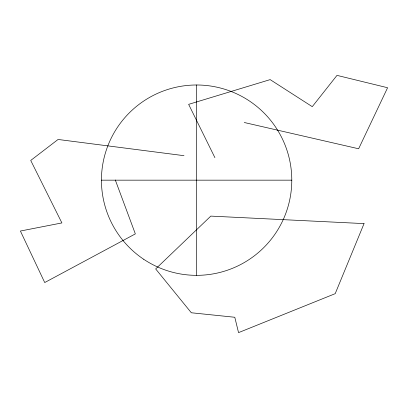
<?xml version="1.0" encoding="UTF-8"?>
<svg xmlns="http://www.w3.org/2000/svg" width="408" height="408" viewBox="0 0 408 408"><rect width="100%" height="100%" fill="white"/><g stroke="black" fill="none" stroke-linecap="round" stroke-linejoin="round"><path stroke-width="0.61" d="M101.434 180.163L291.786 180.163M183.993 155.678L58.079 139.465L30.722 160.446L61.894 222.931L20.4 231.035L44.722 282.545L135.344 233.896L115.311 180.005M244.27 122.507L358.627 148.777L387.6 87.735L336.993 75.373L312.268 106.666L270.157 79.621L188.639 104.351L214.909 157.661M196.61 84.992L196.61 275.339M364.048 223.604L335.203 293.663L238.542 332.627L234.794 317.266L191.332 312.768L155.662 268.933L210.814 216.107L364.048 223.604M143.606 259.213A95.176 95.176 0 0 0 291.572 186.543A95.176 95.176 0 0 0 154.652 94.738A95.176 95.176 0 0 0 143.606 259.213"/></g></svg>
